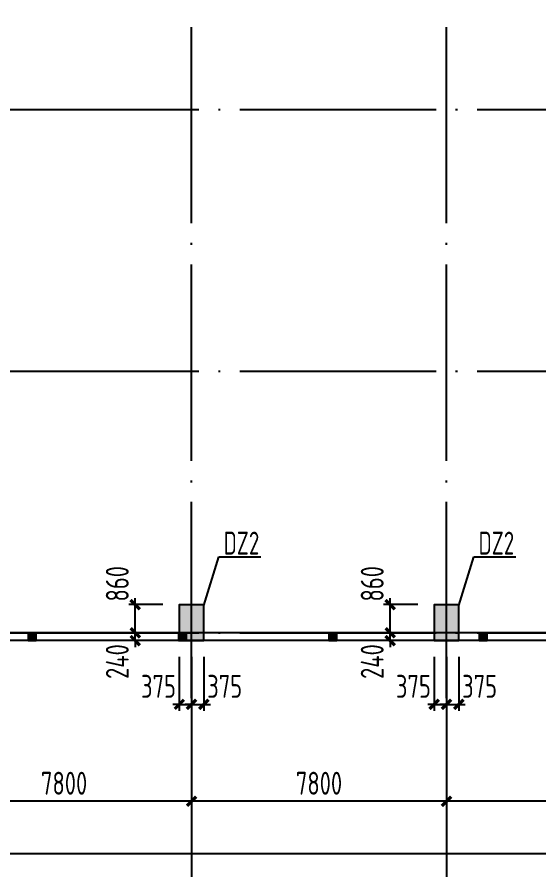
# Model space of a CAD drawing. Extents: x -2746917 to -971774, y -3334247 to -3250358.
# Drawn here: x -2242504 to -2234519, y -3308300 to -3295263 of the extents above; entities that cross this region are included whole.
import ezdxf

# ---------------------------------------------------------------- set-up
doc = ezdxf.new("R2010")
doc.units = 0
doc.header["$LTSCALE"] = 1000
doc.header["$MEASUREMENT"] = 0
doc.header["$PDMODE"] = 35
doc.linetypes.add('DOTE', pattern=[2.42, 2, -0.2, 0.02, -0.2])
doc.layers.get('0').update_dxf_attribs({"linetype": 'CONTINUOUS'})
doc.layers.get('Defpoints').update_dxf_attribs({"linetype": 'CONTINUOUS'})
for name, color, linetype in [('AXIS', 253, 'DOTE'), ('BEAM_CON', 4, 'CONTINUOUS'), ('COLU', 7, 'CONTINUOUS'), ('DIM', 3, 'CONTINUOUS'), ('HATCH', 254, 'CONTINUOUS'), ('NUM', 7, 'CONTINUOUS'), ('TEXT', 7, 'CONTINUOUS')]:
    doc.layers.add(name, color=color, linetype=linetype)
doc.styles.add('TSSD_Dimension', font='tssdeng.shx', dxfattribs={"width": 0.75, "bigfont": 'Hztxt.shx'})
doc.styles.add('TSSD_Rein', font='Tssdeng.shx', dxfattribs={"width": 0.75, "bigfont": 'hztxt.shx'})
doc.dimstyles.new('TSSD_200_100', dxfattribs={"dimtxt": 350, "dimasz": 100, "dimexe": 100, "dimexo": 250, "dimgap": 100, "dimtad": 1, "dimdec": 0, "dimlfac": 2, "dimzin": 0, "dimdsep": 46, "dimtxsty": 'TSSD_Dimension', "dimblk": 'ARCHTICK', "dimcen": 0, "dimdle": 100, "dimclrt": 7, "dimadec": 0, "dimazin": 0, "dimtfac": 1, "dimtdec": 0, "dimtix": 1, "dimtmove": 2, "dimatfit": 3, "dimfxl": 1, "dimtolj": 1, "dimtzin": 0, "dimarcsym": 0})

# ---------------------------------------------------------------- blocks, each defined once
blk = doc.blocks.new('_ArchTick')
at = {"color": 0, "const_width": 0.5}
blk.add_lwpolyline([(-0.71, -0.71), (0.71, 0.71)], dxfattribs=at)
blk = doc.blocks.new('*D1376')
at = {"layer": 'Defpoints', "color": 0, "ltscale": 1.5}
for p in [(-2235934, -3305675), (-2232034, -3305675), (-2235934, -3307250)]:
    blk.add_point(p, dxfattribs=at)
at = {"layer": 'DIM', "color": 0, "lineweight": -2, "ltscale": 1.5}
for p, q in [((-2235934, -3305925), (-2235934, -3307350)), ((-2232034, -3305925), (-2232034, -3307350)), ((-2231934, -3307250), (-2236034, -3307250))]:
    blk.add_line(p, q, dxfattribs=at)
at = {"layer": 'DIM', "color": 0, "lineweight": -2, "ltscale": 1.5, "xscale": 100, "yscale": 100, "zscale": 100, "rotation": 180}
blk.add_blockref('_ArchTick', (-2235934, -3307250), dxfattribs=at)
at = {"layer": 'DIM', "color": 0, "lineweight": -2, "ltscale": 1.5, "xscale": 100, "yscale": 100, "zscale": 100}
blk.add_blockref('_ArchTick', (-2232034, -3307250), dxfattribs=at)
at = {"layer": 'DIM', "color": 7, "ltscale": 1.5, "insert": (-2233984, -3306975), "char_height": 350, "attachment_point": 5, "style": 'TSSD_Dimension'}
blk.add_mtext('\\A1;7800', dxfattribs=at)
blk = doc.blocks.new('*D1377')
at = {"layer": 'Defpoints', "color": 0, "ltscale": 1.5}
for p in [(-2239834, -3305675), (-2235934, -3305675), (-2239834, -3307250)]:
    blk.add_point(p, dxfattribs=at)
at = {"layer": 'DIM', "color": 0, "lineweight": -2, "ltscale": 1.5}
for p, q in [((-2239834, -3305925), (-2239834, -3307350)), ((-2235934, -3305925), (-2235934, -3307350)), ((-2235834, -3307250), (-2239934, -3307250))]:
    blk.add_line(p, q, dxfattribs=at)
at = {"layer": 'DIM', "color": 0, "lineweight": -2, "ltscale": 1.5, "xscale": 100, "yscale": 100, "zscale": 100, "rotation": 180}
blk.add_blockref('_ArchTick', (-2239834, -3307250), dxfattribs=at)
at = {"layer": 'DIM', "color": 0, "lineweight": -2, "ltscale": 1.5, "xscale": 100, "yscale": 100, "zscale": 100}
blk.add_blockref('_ArchTick', (-2235934, -3307250), dxfattribs=at)
at = {"layer": 'DIM', "color": 7, "ltscale": 1.5, "insert": (-2237884, -3306975), "char_height": 350, "attachment_point": 5, "style": 'TSSD_Dimension'}
blk.add_mtext('\\A1;7800', dxfattribs=at)
blk = doc.blocks.new('*D1378')
at = {"layer": 'Defpoints', "color": 0, "ltscale": 1.5}
for p in [(-2243734, -3305675), (-2239834, -3305675), (-2243734, -3307250)]:
    blk.add_point(p, dxfattribs=at)
at = {"layer": 'DIM', "color": 0, "lineweight": -2, "ltscale": 1.5}
for p, q in [((-2243734, -3305925), (-2243734, -3307350)), ((-2239834, -3305925), (-2239834, -3307350)), ((-2239734, -3307250), (-2243834, -3307250))]:
    blk.add_line(p, q, dxfattribs=at)
at = {"layer": 'DIM', "color": 0, "lineweight": -2, "ltscale": 1.5, "xscale": 100, "yscale": 100, "zscale": 100, "rotation": 180}
blk.add_blockref('_ArchTick', (-2243734, -3307250), dxfattribs=at)
at = {"layer": 'DIM', "color": 0, "lineweight": -2, "ltscale": 1.5, "xscale": 100, "yscale": 100, "zscale": 100}
blk.add_blockref('_ArchTick', (-2239834, -3307250), dxfattribs=at)
at = {"layer": 'DIM', "color": 7, "ltscale": 1.5, "insert": (-2241784, -3306975), "char_height": 350, "attachment_point": 5, "style": 'TSSD_Dimension'}
blk.add_mtext('\\A1;7800', dxfattribs=at)
blk = doc.blocks.new('*D1385')
at = {"layer": 'Defpoints', "color": 0, "ltscale": 1.5}
for p in [(-2267134, -3305675), (-2224234, -3305675), (-2224234, -3308050)]:
    blk.add_point(p, dxfattribs=at)
at = {"layer": 'DIM', "color": 0, "lineweight": -2, "ltscale": 1.5}
for p, q in [((-2267134, -3305925), (-2267134, -3308150)), ((-2224234, -3305925), (-2224234, -3308150)), ((-2267234, -3308050), (-2224134, -3308050))]:
    blk.add_line(p, q, dxfattribs=at)
at = {"layer": 'DIM', "color": 0, "lineweight": -2, "ltscale": 1.5, "xscale": 100, "yscale": 100, "zscale": 100, "rotation": 180}
blk.add_blockref('_ArchTick', (-2267134, -3308050), dxfattribs=at)
at = {"layer": 'DIM', "color": 0, "lineweight": -2, "ltscale": 1.5, "xscale": 100, "yscale": 100, "zscale": 100}
blk.add_blockref('_ArchTick', (-2224234, -3308050), dxfattribs=at)
at = {"layer": 'DIM', "color": 7, "ltscale": 1.5, "insert": (-2245684, -3307775), "char_height": 350, "attachment_point": 5, "style": 'TSSD_Dimension'}
blk.add_mtext('\\A1;85800', dxfattribs=at)
blk = doc.blocks.new('*D1688')
at = {"layer": 'Defpoints', "color": 0, "ltscale": 1.5}
for p in [(-2240021, -3304795), (-2239834, -3304795), (-2239834, -3305769)]:
    blk.add_point(p, dxfattribs=at)
at = {"layer": 'DIM', "color": 0, "lineweight": -2, "ltscale": 1.5}
for p, q in [((-2240021, -3305045), (-2240021, -3305869)), ((-2239834, -3305045), (-2239834, -3305869)), ((-2240021, -3305769), (-2240121, -3305769)), ((-2240021, -3305769), (-2239834, -3305769)), ((-2239834, -3305769), (-2239734, -3305769))]:
    blk.add_line(p, q, dxfattribs=at)
at = {"layer": 'DIM', "color": 0, "lineweight": -2, "ltscale": 1.5, "xscale": 100, "yscale": 100, "zscale": 100}
blk.add_blockref('_ArchTick', (-2240021, -3305769), dxfattribs=at)
at = {"layer": 'DIM', "color": 0, "lineweight": -2, "ltscale": 1.5, "xscale": 100, "yscale": 100, "zscale": 100, "rotation": 180}
blk.add_blockref('_ArchTick', (-2239834, -3305769), dxfattribs=at)
at = {"layer": 'DIM', "color": 7, "ltscale": 1.5, "insert": (-2240340, -3305494), "char_height": 350, "attachment_point": 5, "style": 'TSSD_Dimension'}
blk.add_mtext('\\A1;375', dxfattribs=at)
blk = doc.blocks.new('*D1689')
at = {"layer": 'Defpoints', "color": 0, "ltscale": 1.5}
for p in [(-2239834, -3304795), (-2239646, -3304795), (-2239646, -3305769)]:
    blk.add_point(p, dxfattribs=at)
at = {"layer": 'DIM', "color": 0, "lineweight": -2, "ltscale": 1.5}
for p, q in [((-2239834, -3305045), (-2239834, -3305869)), ((-2239646, -3305045), (-2239646, -3305869)), ((-2239834, -3305769), (-2239934, -3305769)), ((-2239834, -3305769), (-2239646, -3305769)), ((-2239646, -3305769), (-2239546, -3305769))]:
    blk.add_line(p, q, dxfattribs=at)
at = {"layer": 'DIM', "color": 0, "lineweight": -2, "ltscale": 1.5, "xscale": 100, "yscale": 100, "zscale": 100}
blk.add_blockref('_ArchTick', (-2239834, -3305769), dxfattribs=at)
at = {"layer": 'DIM', "color": 0, "lineweight": -2, "ltscale": 1.5, "xscale": 100, "yscale": 100, "zscale": 100, "rotation": 180}
blk.add_blockref('_ArchTick', (-2239646, -3305769), dxfattribs=at)
at = {"layer": 'DIM', "color": 7, "ltscale": 1.5, "insert": (-2239327, -3305494), "char_height": 350, "attachment_point": 5, "style": 'TSSD_Dimension'}
blk.add_mtext('\\A1;375', dxfattribs=at)
blk = doc.blocks.new('*D1690')
at = {"layer": 'Defpoints', "color": 0, "ltscale": 1.5}
for p in [(-2240695, -3304675), (-2240021, -3304675), (-2240021, -3304795)]:
    blk.add_point(p, dxfattribs=at)
at = {"layer": 'DIM', "color": 0, "lineweight": -2, "ltscale": 1.5}
for p, q in [((-2240695, -3304675), (-2240695, -3304575)), ((-2240271, -3304675), (-2240795, -3304675)), ((-2240695, -3304795), (-2240695, -3304675)), ((-2240271, -3304795), (-2240795, -3304795)), ((-2240695, -3304795), (-2240695, -3304895))]:
    blk.add_line(p, q, dxfattribs=at)
at = {"layer": 'DIM', "color": 0, "lineweight": -2, "ltscale": 1.5, "xscale": 100, "yscale": 100, "zscale": 100}
for p, rotation in [((-2240695, -3304675), 270), ((-2240695, -3304795), 90)]:
    blk.add_blockref('_ArchTick', p, dxfattribs=dict(at, rotation=rotation))
at = {"layer": 'DIM', "color": 7, "ltscale": 1.5, "insert": (-2240970, -3305115), "char_height": 350, "attachment_point": 5, "rotation": 90, "style": 'TSSD_Dimension'}
blk.add_mtext('\\A1;240', dxfattribs=at)
blk = doc.blocks.new('*D1691')
at = {"layer": 'Defpoints', "color": 0, "ltscale": 1.5}
for p in [(-2240695, -3304245), (-2240021, -3304245), (-2240021, -3304675)]:
    blk.add_point(p, dxfattribs=at)
at = {"layer": 'DIM', "color": 0, "lineweight": -2, "ltscale": 1.5}
for p, q in [((-2240695, -3304775), (-2240695, -3304145)), ((-2240271, -3304245), (-2240795, -3304245)), ((-2240271, -3304675), (-2240795, -3304675))]:
    blk.add_line(p, q, dxfattribs=at)
at = {"layer": 'DIM', "color": 0, "lineweight": -2, "ltscale": 1.5, "xscale": 100, "yscale": 100, "zscale": 100}
for p, rotation in [((-2240695, -3304245), 90), ((-2240695, -3304675), 270)]:
    blk.add_blockref('_ArchTick', p, dxfattribs=dict(at, rotation=rotation))
at = {"layer": 'DIM', "color": 7, "ltscale": 1.5, "insert": (-2240970, -3303926), "char_height": 350, "attachment_point": 5, "rotation": 90, "style": 'TSSD_Dimension'}
blk.add_mtext('\\A1;860', dxfattribs=at)
blk = doc.blocks.new('*D1700')
at = {"layer": 'Defpoints', "color": 0, "ltscale": 1.5}
for p in [(-2236121, -3304795), (-2235934, -3304795), (-2235934, -3305769)]:
    blk.add_point(p, dxfattribs=at)
at = {"layer": 'DIM', "color": 0, "lineweight": -2, "ltscale": 1.5}
for p, q in [((-2236121, -3305045), (-2236121, -3305869)), ((-2235934, -3305045), (-2235934, -3305869)), ((-2236121, -3305769), (-2236221, -3305769)), ((-2236121, -3305769), (-2235934, -3305769)), ((-2235934, -3305769), (-2235834, -3305769))]:
    blk.add_line(p, q, dxfattribs=at)
at = {"layer": 'DIM', "color": 0, "lineweight": -2, "ltscale": 1.5, "xscale": 100, "yscale": 100, "zscale": 100}
blk.add_blockref('_ArchTick', (-2236121, -3305769), dxfattribs=at)
at = {"layer": 'DIM', "color": 0, "lineweight": -2, "ltscale": 1.5, "xscale": 100, "yscale": 100, "zscale": 100, "rotation": 180}
blk.add_blockref('_ArchTick', (-2235934, -3305769), dxfattribs=at)
at = {"layer": 'DIM', "color": 7, "ltscale": 1.5, "insert": (-2236440, -3305494), "char_height": 350, "attachment_point": 5, "style": 'TSSD_Dimension'}
blk.add_mtext('\\A1;375', dxfattribs=at)
blk = doc.blocks.new('*D1701')
at = {"layer": 'Defpoints', "color": 0, "ltscale": 1.5}
for p in [(-2235934, -3304795), (-2235746, -3304795), (-2235746, -3305769)]:
    blk.add_point(p, dxfattribs=at)
at = {"layer": 'DIM', "color": 0, "lineweight": -2, "ltscale": 1.5}
for p, q in [((-2235934, -3305045), (-2235934, -3305869)), ((-2235746, -3305045), (-2235746, -3305869)), ((-2235934, -3305769), (-2236034, -3305769)), ((-2235934, -3305769), (-2235746, -3305769)), ((-2235746, -3305769), (-2235646, -3305769))]:
    blk.add_line(p, q, dxfattribs=at)
at = {"layer": 'DIM', "color": 0, "lineweight": -2, "ltscale": 1.5, "xscale": 100, "yscale": 100, "zscale": 100}
blk.add_blockref('_ArchTick', (-2235934, -3305769), dxfattribs=at)
at = {"layer": 'DIM', "color": 0, "lineweight": -2, "ltscale": 1.5, "xscale": 100, "yscale": 100, "zscale": 100, "rotation": 180}
blk.add_blockref('_ArchTick', (-2235746, -3305769), dxfattribs=at)
at = {"layer": 'DIM', "color": 7, "ltscale": 1.5, "insert": (-2235427, -3305494), "char_height": 350, "attachment_point": 5, "style": 'TSSD_Dimension'}
blk.add_mtext('\\A1;375', dxfattribs=at)
blk = doc.blocks.new('*D1702')
at = {"layer": 'Defpoints', "color": 0, "ltscale": 1.5}
for p in [(-2236795, -3304675), (-2236121, -3304675), (-2236121, -3304795)]:
    blk.add_point(p, dxfattribs=at)
at = {"layer": 'DIM', "color": 0, "lineweight": -2, "ltscale": 1.5}
for p, q in [((-2236795, -3304675), (-2236795, -3304575)), ((-2236371, -3304675), (-2236895, -3304675)), ((-2236795, -3304795), (-2236795, -3304675)), ((-2236371, -3304795), (-2236895, -3304795)), ((-2236795, -3304795), (-2236795, -3304895))]:
    blk.add_line(p, q, dxfattribs=at)
at = {"layer": 'DIM', "color": 0, "lineweight": -2, "ltscale": 1.5, "xscale": 100, "yscale": 100, "zscale": 100}
for p, rotation in [((-2236795, -3304675), 270), ((-2236795, -3304795), 90)]:
    blk.add_blockref('_ArchTick', p, dxfattribs=dict(at, rotation=rotation))
at = {"layer": 'DIM', "color": 7, "ltscale": 1.5, "insert": (-2237070, -3305115), "char_height": 350, "attachment_point": 5, "rotation": 90, "style": 'TSSD_Dimension'}
blk.add_mtext('\\A1;240', dxfattribs=at)
blk = doc.blocks.new('*D1703')
at = {"layer": 'Defpoints', "color": 0, "ltscale": 1.5}
for p in [(-2236795, -3304245), (-2236121, -3304245), (-2236121, -3304675)]:
    blk.add_point(p, dxfattribs=at)
at = {"layer": 'DIM', "color": 0, "lineweight": -2, "ltscale": 1.5}
for p, q in [((-2236795, -3304775), (-2236795, -3304145)), ((-2236371, -3304245), (-2236895, -3304245)), ((-2236371, -3304675), (-2236895, -3304675))]:
    blk.add_line(p, q, dxfattribs=at)
at = {"layer": 'DIM', "color": 0, "lineweight": -2, "ltscale": 1.5, "xscale": 100, "yscale": 100, "zscale": 100}
for p, rotation in [((-2236795, -3304245), 90), ((-2236795, -3304675), 270)]:
    blk.add_blockref('_ArchTick', p, dxfattribs=dict(at, rotation=rotation))
at = {"layer": 'DIM', "color": 7, "ltscale": 1.5, "insert": (-2237070, -3303926), "char_height": 350, "attachment_point": 5, "rotation": 90, "style": 'TSSD_Dimension'}
blk.add_mtext('\\A1;860', dxfattribs=at)
blk = doc.blocks.new('A$C6DF15AF1')
at = {"layer": 'HATCH', "ltscale": 1.5}
h = blk.add_hatch(dxfattribs=at)
h.set_pattern_fill('ARMORED', color=256, scale=5, style=0)
h.set_pattern_definition([(50, (2166309.23, 3282061.71), (35.86300913, -3.13760675), [3.75, -41.25]), (355, (2166309.23, 3282061.71), (-6.93756668, 37.6096067), [3, -33]), (100.4514, (2166312.218, 3282061.447), (28.9254691, 34.4719771), [3.1870095, -35.0571056]), (46.1842, (2166309.23, 3282071.71), (53.36205243, -8.2759507), [5.625, -61.875]), (96.6356, (2166313.676, 3282071.02), (46.7331353, 48.70589355), [4.7805144, -52.58565]), (351.1842, (2166309.23, 3282071.71), (46.73309726, 48.70593005), [4.5, -49.5]), (21, (2166314.23, 3282069.21), (29.8453526, -20.13094453), [3.75, -41.25]), (326, (2166314.23, 3282069.21), (12.1657666, 36.25750225), [3, -33]), (71.4514, (2166316.717, 3282067.53), (42.01113143, 16.12652484), [3.1870095, -35.0571056]), (37.5, (2166309.23, 3282061.709), (0.607992766, 16.64469269), [0, -32.6, 0, -33.5, 0, -33.125]), (7.5, (2166309.23, 3282061.709), (13.15347687, 19.720585594), [0, -19.1, 0, -31.85, 0, -12.625]), (327.5, (2166298.08, 3282061.709), (26.69112181, -1.127743587), [0, -12.5, 0, -39, 0, -51.75]), (317.5, (2166293.08, 3282061.71), (29.15930847, 5.00524912), [0, -16.25, 0, -25.9, 0, -36.75]), (45, (2166309.23, 3282061.71), (-17.67766953, 17.67766953), [])])
h.paths.add_polyline_path([(0, 120), (120, 120), (120, 0), (0, 0)])
at = {"layer": 'COLU'}
blk.add_lwpolyline([(0, 120), (120, 120), (120, 0), (0, 0)], close=True, dxfattribs=at)

msp = doc.modelspace()

# ---------------------------------------------------------------- hatches: boundary and pattern name
at = {"layer": 'COLU', "ltscale": 1.5}
h = msp.add_hatch(color=256, dxfattribs=at)
h.paths.add_polyline_path([(-2224113.71, -3284562.84), (-2224463.71, -3284562.84), (-2224463.71, -3284787.84), (-2224113.71, -3284787.84)])
h.paths.add_polyline_path([(-2224113.71, -3288562.84), (-2224463.71, -3288562.84), (-2224463.71, -3288787.84), (-2224113.71, -3288787.84)])
h.paths.add_polyline_path([(-2224113.71, -3296562.84), (-2224463.71, -3296562.84), (-2224463.71, -3296787.84), (-2224113.71, -3296787.84)])
h.paths.add_polyline_path([(-2228321.21, -3304795.34), (-2227946.21, -3304795.34), (-2227946.21, -3304245.34), (-2228321.21, -3304245.34)])
h.paths.add_polyline_path([(-2228296.21, -3292425.34), (-2227971.21, -3292425.34), (-2227971.21, -3292925.34), (-2228296.21, -3292925.34)])
h.paths.add_polyline_path([(-2228321.21, -3280555.34), (-2227946.21, -3280555.34), (-2227946.21, -3281105.34), (-2228321.21, -3281105.34)])
h.paths.add_polyline_path([(-2232221.21, -3304795.34), (-2231846.21, -3304795.34), (-2231846.21, -3304245.34), (-2232221.21, -3304245.34)])
h.paths.add_polyline_path([(-2232196.21, -3292425.34), (-2231871.21, -3292425.34), (-2231871.21, -3292925.34), (-2232196.21, -3292925.34)])
h.paths.add_polyline_path([(-2232221.21, -3280555.34), (-2231846.21, -3280555.34), (-2231846.21, -3281105.34), (-2232221.21, -3281105.34)])
h.paths.add_polyline_path([(-2236121.21, -3304795.34), (-2235746.21, -3304795.34), (-2235746.21, -3304245.34), (-2236121.21, -3304245.34)])
h.paths.add_polyline_path([(-2236096.21, -3292425.34), (-2235771.21, -3292425.34), (-2235771.21, -3292925.34), (-2236096.21, -3292925.34)])
h.paths.add_polyline_path([(-2236121.21, -3280555.34), (-2235746.21, -3280555.34), (-2235746.21, -3281105.34), (-2236121.21, -3281105.34)])
h.paths.add_polyline_path([(-2240021.21, -3304795.34), (-2239646.21, -3304795.34), (-2239646.21, -3304245.34), (-2240021.21, -3304245.34)])
h.paths.add_polyline_path([(-2239996.21, -3292425.34), (-2239671.21, -3292425.34), (-2239671.21, -3292925.34), (-2239996.21, -3292925.34)])
h.paths.add_polyline_path([(-2240021.21, -3280555.34), (-2239646.21, -3280555.34), (-2239646.21, -3281105.34), (-2240021.21, -3281105.34)])
h.paths.add_polyline_path([(-2243921.21, -3304795.34), (-2243546.21, -3304795.34), (-2243546.21, -3304245.34), (-2243921.21, -3304245.34)])
h.paths.add_polyline_path([(-2243896.21, -3292425.34), (-2243571.21, -3292425.34), (-2243571.21, -3292925.34), (-2243896.21, -3292925.34)])
h.paths.add_polyline_path([(-2243921.21, -3280555.34), (-2243546.21, -3280555.34), (-2243546.21, -3281105.34), (-2243921.21, -3281105.34)])
h.paths.add_polyline_path([(-2247821.21, -3304795.34), (-2247446.21, -3304795.34), (-2247446.21, -3304245.34), (-2247821.21, -3304245.34)])
h.paths.add_polyline_path([(-2247796.21, -3292425.34), (-2247471.21, -3292425.34), (-2247471.21, -3292925.34), (-2247796.21, -3292925.34)])
h.paths.add_polyline_path([(-2247821.21, -3280555.34), (-2247446.21, -3280555.34), (-2247446.21, -3281105.34), (-2247821.21, -3281105.34)])
h.paths.add_polyline_path([(-2251721.21, -3304795.34), (-2251346.21, -3304795.34), (-2251346.21, -3304245.34), (-2251721.21, -3304245.34)])
h.paths.add_polyline_path([(-2251696.21, -3292425.34), (-2251371.21, -3292425.34), (-2251371.21, -3292925.34), (-2251696.21, -3292925.34)])
h.paths.add_polyline_path([(-2251721.21, -3280555.34), (-2251346.21, -3280555.34), (-2251346.21, -3281105.34), (-2251721.21, -3281105.34)])
h.paths.add_polyline_path([(-2255621.21, -3304795.34), (-2255246.21, -3304795.34), (-2255246.21, -3304245.34), (-2255621.21, -3304245.34)])
h.paths.add_polyline_path([(-2255596.21, -3292425.34), (-2255271.21, -3292425.34), (-2255271.21, -3292925.34), (-2255596.21, -3292925.34)])
h.paths.add_polyline_path([(-2255621.21, -3280555.34), (-2255246.21, -3280555.34), (-2255246.21, -3281105.34), (-2255621.21, -3281105.34)])
h.paths.add_polyline_path([(-2224113.71, -3280555.34), (-2224463.71, -3280555.34), (-2224463.71, -3281105.34), (-2224113.71, -3281105.34)])
h.paths.add_polyline_path([(-2224113.71, -3300562.84), (-2224463.71, -3300562.84), (-2224463.71, -3300787.84), (-2224113.71, -3300787.84)])
h.paths.add_polyline_path([(-2224113.71, -3304795.34), (-2224463.71, -3304795.34), (-2224463.71, -3304245.34), (-2224113.71, -3304245.34)])
h.paths.add_polyline_path([(-2224113.71, -3292925.34), (-2224463.71, -3292925.34), (-2224463.71, -3292425.34), (-2224113.71, -3292425.34)])
h.paths.add_polyline_path([(-2259521.21, -3304795.34), (-2259146.21, -3304795.34), (-2259146.21, -3304245.34), (-2259521.21, -3304245.34)])
h.paths.add_polyline_path([(-2267253.71, -3300562.84), (-2266903.71, -3300562.84), (-2266903.71, -3300787.84), (-2267253.71, -3300787.84)])
h.paths.add_polyline_path([(-2267253.71, -3296562.84), (-2266903.71, -3296562.84), (-2266903.71, -3296787.84), (-2267253.71, -3296787.84)])
h.paths.add_polyline_path([(-2267253.71, -3288562.84), (-2266903.71, -3288562.84), (-2266903.71, -3288787.84), (-2267253.71, -3288787.84)])
h.paths.add_polyline_path([(-2263421.21, -3304795.34), (-2263046.21, -3304795.34), (-2263046.21, -3304245.34), (-2263421.21, -3304245.34)])
h.paths.add_polyline_path([(-2267253.71, -3304795.34), (-2266903.71, -3304795.34), (-2266903.71, -3304245.34), (-2267253.71, -3304245.34)])
h.paths.add_polyline_path([(-2259496.21, -3292425.34), (-2259171.21, -3292425.34), (-2259171.21, -3292925.34), (-2259496.21, -3292925.34)])
h.paths.add_polyline_path([(-2259521.21, -3280555.34), (-2259146.21, -3280555.34), (-2259146.21, -3281105.34), (-2259521.21, -3281105.34)])
h.paths.add_polyline_path([(-2263396.21, -3292425.34), (-2263071.21, -3292425.34), (-2263071.21, -3292925.34), (-2263396.21, -3292925.34)])
h.paths.add_polyline_path([(-2267253.71, -3292925.34), (-2266903.71, -3292925.34), (-2266903.71, -3292425.34), (-2267253.71, -3292425.34)])
h.paths.add_polyline_path([(-2267253.71, -3284562.84), (-2266903.71, -3284562.84), (-2266903.71, -3284787.84), (-2267253.71, -3284787.84)])
h.paths.add_polyline_path([(-2263421.21, -3280555.34), (-2263046.21, -3280555.34), (-2263046.21, -3281105.34), (-2263421.21, -3281105.34)])
h.paths.add_polyline_path([(-2267253.71, -3280555.34), (-2266903.71, -3280555.34), (-2266903.71, -3281105.34), (-2267253.71, -3281105.34)])

# ---------------------------------------------------------------- linework, layer by layer
at = {"layer": 'AXIS', "ltscale": 1.5}
for p, q in [((-2239833.71, -3305675.34), (-2239833.71, -3279675.34)), ((-2235933.71, -3305675.34), (-2235933.71, -3279675.34)), ((-2268133.71, -3296675.34), (-2223233.71, -3296675.34)), ((-2268133.71, -3300675.34), (-2223233.71, -3300675.34)), ((-2268133.71, -3304675.34), (-2223233.71, -3304675.34))]:
    msp.add_line(p, q, dxfattribs=at)
at = {"layer": 'BEAM_CON', "ltscale": 1.5}
for points in [[(-2267253.71, -3280555.34), (-2224113.71, -3280555.34), (-2224113.71, -3304795.34), (-2267253.71, -3304795.34)], [(-2267133.71, -3280675.34), (-2224233.71, -3280675.34), (-2224233.71, -3304675.34), (-2267133.71, -3304675.34)]]:
    msp.add_lwpolyline(points, close=True, dxfattribs=at)
at = {"layer": 'COLU', "ltscale": 1.5}
for points in [[(-2240021.21, -3304795.34), (-2239646.21, -3304795.34), (-2239646.21, -3304245.34), (-2240021.21, -3304245.34)], [(-2236121.21, -3304795.34), (-2235746.21, -3304795.34), (-2235746.21, -3304245.34), (-2236121.21, -3304245.34)]]:
    msp.add_lwpolyline(points, close=True, dxfattribs=at)
at = {"layer": 'NUM'}
for p, q in [((-2239646.21, -3304260.34), (-2239417.39, -3303514.19)), ((-2239417.39, -3303514.19), (-2238774, -3303514.19)), ((-2235746.21, -3304260.34), (-2235517.39, -3303514.19)), ((-2235517.39, -3303514.19), (-2234874, -3303514.19))]:
    msp.add_line(p, q, dxfattribs=at)
at = {"layer": 'NUM', "ltscale": 1.5}
for p, q in [((-2239833.71, -3305675.34), (-2239833.71, -3308450.34)), ((-2235933.71, -3305675.34), (-2235933.71, -3308450.34))]:
    msp.add_line(p, q, dxfattribs=at)

# ---------------------------------------------------------------- block references
at = {"layer": 'COLU', "ltscale": 1.5, "xscale": -1}
for p in [(-2242213.71, -3304795.34), (-2239913.71, -3304795.34), (-2237613.71, -3304795.34), (-2235313.71, -3304795.34)]:
    msp.add_blockref('A$C6DF15AF1', p, dxfattribs=at)

# ---------------------------------------------------------------- texts
at = {"layer": 'TEXT', "lineweight": 5, "style": 'TSSD_Rein', "width": 0.7}
for p in [(-2239343.21, -3303479.18), (-2235443.21, -3303479.18)]:
    msp.add_text('DZ2', height=350, dxfattribs=at).set_placement(p)

# ---------------------------------------------------------------- dimensions: what is measured, and where the dimension line sits
at = {"layer": 'DIM', "ltscale": 1.5}
for base, p1, p2, picture, middle in [((-2240695.09, -3304245.34), (-2240021.21, -3304675.34), (-2240021.21, -3304245.34), '*D1691', (-2240970.09, -3303926.08)), ((-2236795.09, -3304245.34), (-2236121.21, -3304675.34), (-2236121.21, -3304245.34), '*D1703', (-2237070.09, -3303926.08)), ((-2240695.09, -3304675.34), (-2240021.21, -3304795.34), (-2240021.21, -3304675.34), '*D1690', (-2240970.09, -3305114.61)), ((-2236795.09, -3304675.34), (-2236121.21, -3304795.34), (-2236121.21, -3304675.34), '*D1702', (-2237070.09, -3305114.61))]:
    dim = msp.add_linear_dim(base=base, p1=p1, p2=p2, angle=90, dimstyle='TSSD_200_100', dxfattribs=at)
    dim.commit()
    dim.dimension.update_dxf_attribs({"geometry": picture, "text_midpoint": middle, "dimtype": 160})
for base, p1, p2, picture, middle in [((-2239833.71, -3305768.58), (-2240021.21, -3304795.34), (-2239833.71, -3304795.34), '*D1688', (-2240340.47, -3305493.58)), ((-2239646.21, -3305768.58), (-2239833.71, -3304795.34), (-2239646.21, -3304795.34), '*D1689', (-2239326.94, -3305493.58)), ((-2235933.71, -3305768.58), (-2236121.21, -3304795.34), (-2235933.71, -3304795.34), '*D1700', (-2236440.47, -3305493.58)), ((-2235746.21, -3305768.58), (-2235933.71, -3304795.34), (-2235746.21, -3304795.34), '*D1701', (-2235426.94, -3305493.58))]:
    dim = msp.add_linear_dim(base=base, p1=p1, p2=p2, dimstyle='TSSD_200_100', dxfattribs=at)
    dim.commit()
    dim.dimension.update_dxf_attribs({"geometry": picture, "text_midpoint": middle, "dimtype": 160})
for base, p1, p2, picture, middle in [((-2224233.71, -3308050.34), (-2267133.71, -3305675.34), (-2224233.71, -3305675.34), '*D1385', (-2245683.71, -3307775.34)), ((-2243733.71, -3307250.34), (-2239833.71, -3305675.34), (-2243733.71, -3305675.34), '*D1378', (-2241783.71, -3306975.34)), ((-2239833.71, -3307250.34), (-2235933.71, -3305675.34), (-2239833.71, -3305675.34), '*D1377', (-2237883.71, -3306975.34)), ((-2235933.71, -3307250.34), (-2232033.71, -3305675.34), (-2235933.71, -3305675.34), '*D1376', (-2233983.71, -3306975.34))]:
    dim = msp.add_linear_dim(base=base, p1=p1, p2=p2, angle=180, dimstyle='TSSD_200_100', dxfattribs=at)
    dim.commit()
    dim.dimension.update_dxf_attribs({"geometry": picture, "text_midpoint": middle})

doc.saveas('drawing.dxf')
